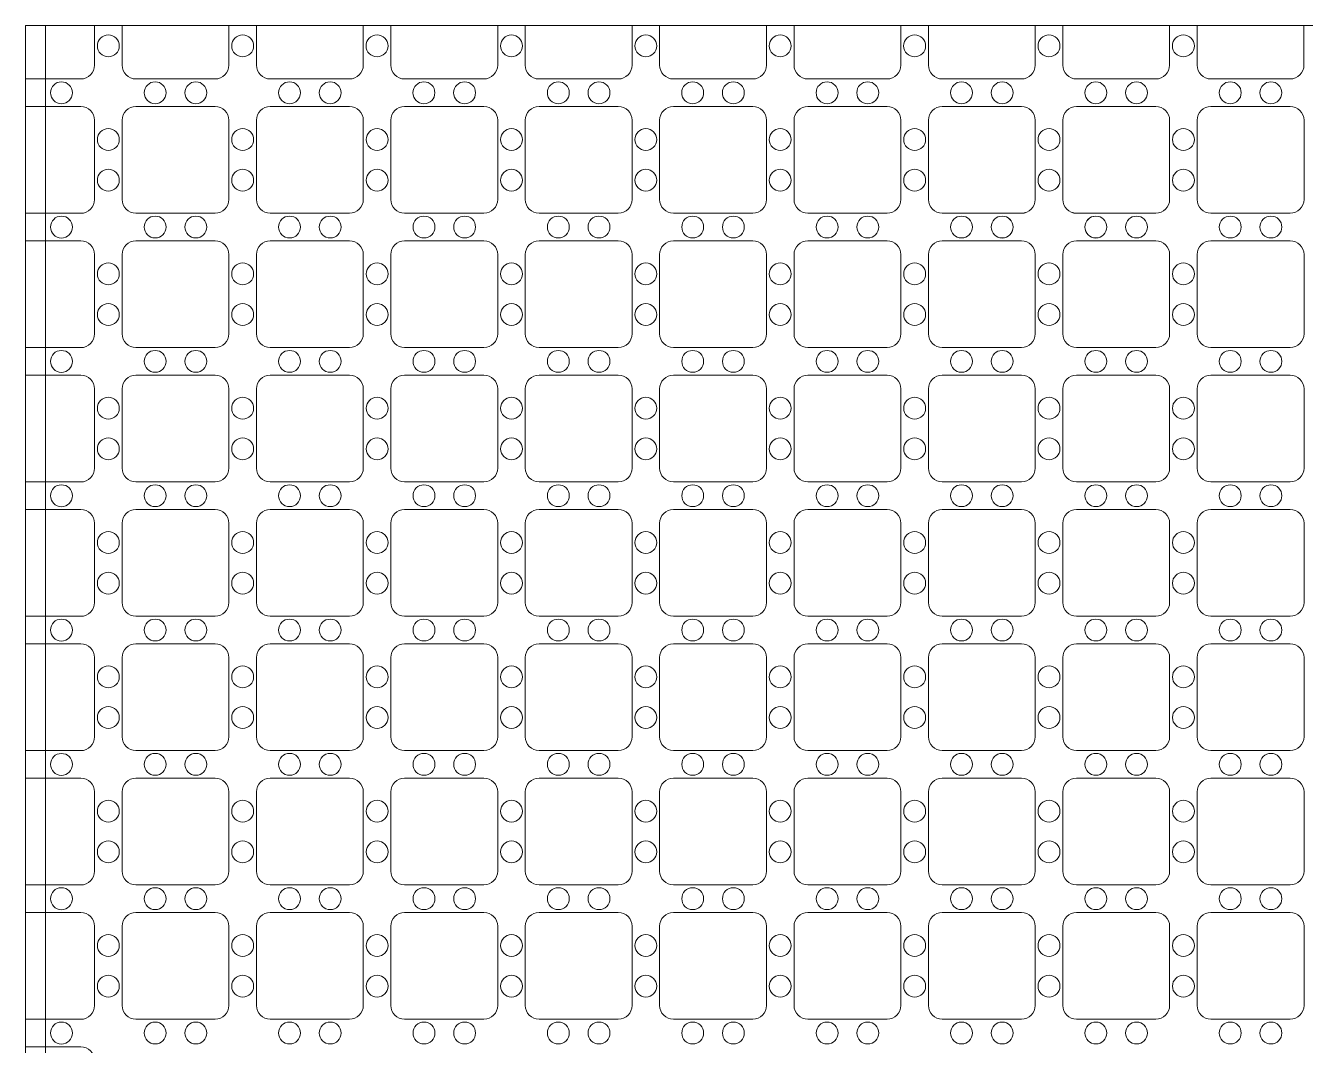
# Model space of a CAD drawing. Header units: inches. Extents: x 0 to 61, y 0 to 29.5.
# Drawn here: x 0 to 18.57, y 14.67 to 29.48 of the extents above; entities that cross this region are included whole.
import ezdxf

# ---------------------------------------------------------------- set-up
doc = ezdxf.new("R2010")
doc.units = ezdxf.units.IN
doc.header["$MEASUREMENT"] = 0

# ---------------------------------------------------------------- blocks, each defined once
blk = doc.blocks.new('*U1')
at = {"color": 7, "lineweight": 0}
for p, q in [((0.75435, 0.95435), (-0.39565, 0.95435)), ((-0.59565, 0.75435), (-0.59565, -0.39565)), ((0.95435, -0.39565), (0.95435, 0.75435)), ((-0.39565, -0.59565), (0.75435, -0.59565))]:
    blk.add_line(p, q, dxfattribs=at)
at = {"color": 2, "lineweight": 0}
for centre in [(-0.79565, 0.47435), (-0.79565, -0.11565), (-0.11565, -0.79565), (0.47435, -0.79565)]:
    blk.add_circle(centre, 0.1587, dxfattribs=at)
at = {"color": 7, "lineweight": 0}
for centre, start, end in [((-0.39565, 0.75435), 90, 180), ((0.75435, 0.75435), 0, 90), ((-0.39565, -0.39565), 180, 270), ((0.75435, -0.39565), 270, 0)]:
    blk.add_arc(centre, 0.2, start, end, dxfattribs=at)
blk = doc.blocks.new('*U2')
at = {"color": 0, "linetype": 'ByBlock', "lineweight": -2, "transparency": 16777216}
for p in [(0, 25.35), (1.95, 25.35), (3.9, 25.35), (5.85, 25.35), (7.8, 25.35), (9.75, 25.35), (11.7, 25.35), (13.65, 25.35), (15.6, 25.35), (0, 23.4), (1.95, 23.4), (3.9, 23.4), (5.85, 23.4), (7.8, 23.4), (9.75, 23.4), (11.7, 23.4), (13.65, 23.4), (15.6, 23.4), (0, 21.45), (1.95, 21.45), (3.9, 21.45), (5.85, 21.45), (7.8, 21.45), (9.75, 21.45), (11.7, 21.45), (13.65, 21.45), (15.6, 21.45), (0, 19.5), (1.95, 19.5), (3.9, 19.5), (5.85, 19.5), (7.8, 19.5), (9.75, 19.5), (11.7, 19.5), (13.65, 19.5), (15.6, 19.5), (0, 17.55), (1.95, 17.55), (3.9, 17.55), (5.85, 17.55), (7.8, 17.55), (9.75, 17.55), (11.7, 17.55), (13.65, 17.55), (15.6, 17.55), (0, 15.6), (1.95, 15.6), (3.9, 15.6), (5.85, 15.6), (7.8, 15.6), (9.75, 15.6), (11.7, 15.6), (13.65, 15.6), (15.6, 15.6), (0, 13.65), (1.95, 13.65), (3.9, 13.65), (5.85, 13.65), (7.8, 13.65), (9.75, 13.65), (11.7, 13.65), (13.65, 13.65), (15.6, 13.65)]:
    blk.add_blockref('*U1', p, dxfattribs=at)
blk = doc.blocks.new('*U5')
at = {"color": 7, "lineweight": 0}
for p, q in [((0.3, 0.954), (-0.5, 0.954)), ((0.5, -0.396), (0.5, 0.754)), ((0.3, -0.596), (-0.5, -0.596))]:
    blk.add_line(p, q, dxfattribs=at)
at = {"color": 2, "lineweight": 0}
blk.add_circle((0.02, -0.796), 0.159, dxfattribs=at)
at = {"color": 7, "lineweight": 0}
for centre, start, end in [((0.3, 0.754), 0, 90), ((0.3, -0.396), 270, 0)]:
    blk.add_arc(centre, 0.2, start, end, dxfattribs=at)
blk = doc.blocks.new('*U6')
at = {"color": 0, "linetype": 'ByBlock', "lineweight": -2, "transparency": 16777216}
for p in [(0, 25.35), (0, 23.4), (0, 21.45), (0, 19.5), (0, 17.55), (0, 15.6), (0, 13.65), (0, 11.7), (0, 9.75), (0, 7.8), (0, 5.85), (0, 3.9), (0, 1.95), (0, 0)]:
    blk.add_blockref('*U5', p, dxfattribs=at)
blk = doc.blocks.new('*U9')
at = {"color": 7, "lineweight": 0}
for p, q in [((-0.596, 0.567), (-0.596, -0.008)), ((0.954, -0.008), (0.954, 0.567)), ((-0.396, -0.208), (0.754, -0.208))]:
    blk.add_line(p, q, dxfattribs=at)
at = {"color": 2, "lineweight": 0}
for centre in [(-0.796, 0.272), (-0.116, -0.408), (0.474, -0.408)]:
    blk.add_circle(centre, 0.159, dxfattribs=at)
at = {"color": 7, "lineweight": 0}
for centre, start, end in [((-0.396, -0.008), 180, 270), ((0.754, -0.008), 270, 360)]:
    blk.add_arc(centre, 0.2, start, end, dxfattribs=at)
blk = doc.blocks.new('*U10')
at = {"color": 0, "linetype": 'ByBlock', "lineweight": -2, "transparency": 16777216}
for p in [(0, 0), (1.95, 0), (3.9, 0), (5.85, 0), (7.8, 0), (9.75, 0), (11.7, 0), (13.65, 0), (15.6, 0)]:
    blk.add_blockref('*U9', p, dxfattribs=at)

msp = doc.modelspace()

# ---------------------------------------------------------------- linework, layer by layer
at = {"color": 2, "lineweight": 0}
msp.add_line((0.291, 0), (0.291, 29.475), dxfattribs=at)
at = {"color": 7, "lineweight": 0}
for p, q in [((1, 28.9), (1, 29.475)), ((0, 28.7), (0.8, 28.7))]:
    msp.add_line(p, q, dxfattribs=at)
at = {"color": 2, "lineweight": 0}
msp.add_lwpolyline([(0, 0), (60.96, 0), (60.96, 29.475), (0, 29.475)], close=True, dxfattribs=at)
msp.add_circle((0.52, 28.5), 0.159, dxfattribs=at)
at = {"color": 7, "lineweight": 0}
msp.add_arc((0.8, 28.9), 0.2, 270, 0, dxfattribs=at)
at = {"color": 2, "lineweight": 0}
for centre, start, end in [((14.85, 27.23), 180, 0), ((14.17, 26.55), 0, 90), ((15.53, 26.55), 90, 180), ((14.17, 26.55), 270, 0), ((15.53, 26.55), 180, 270), ((14.85, 25.87), 0, 180)]:
    msp.add_arc(centre, 0.159, start, end, dxfattribs=at)
at = {"color": 1, "lineweight": 0}
for centre, start, end in [((14.45, 26.95), 270, 0), ((15.25, 26.95), 180, 270), ((14.45, 26.15), 0, 90), ((15.25, 26.15), 90, 180)]:
    msp.add_arc(centre, 0.2, start, end, dxfattribs=at)

# ---------------------------------------------------------------- block references
at = {"color": 2, "lineweight": 0}
for name, p in [('*U10', (1.996, 28.908)), ('*U6', (0.5, 1.996)), ('*U2', (1.996, 1.996))]:
    msp.add_blockref(name, p, dxfattribs=at)

doc.saveas('drawing.dxf')
